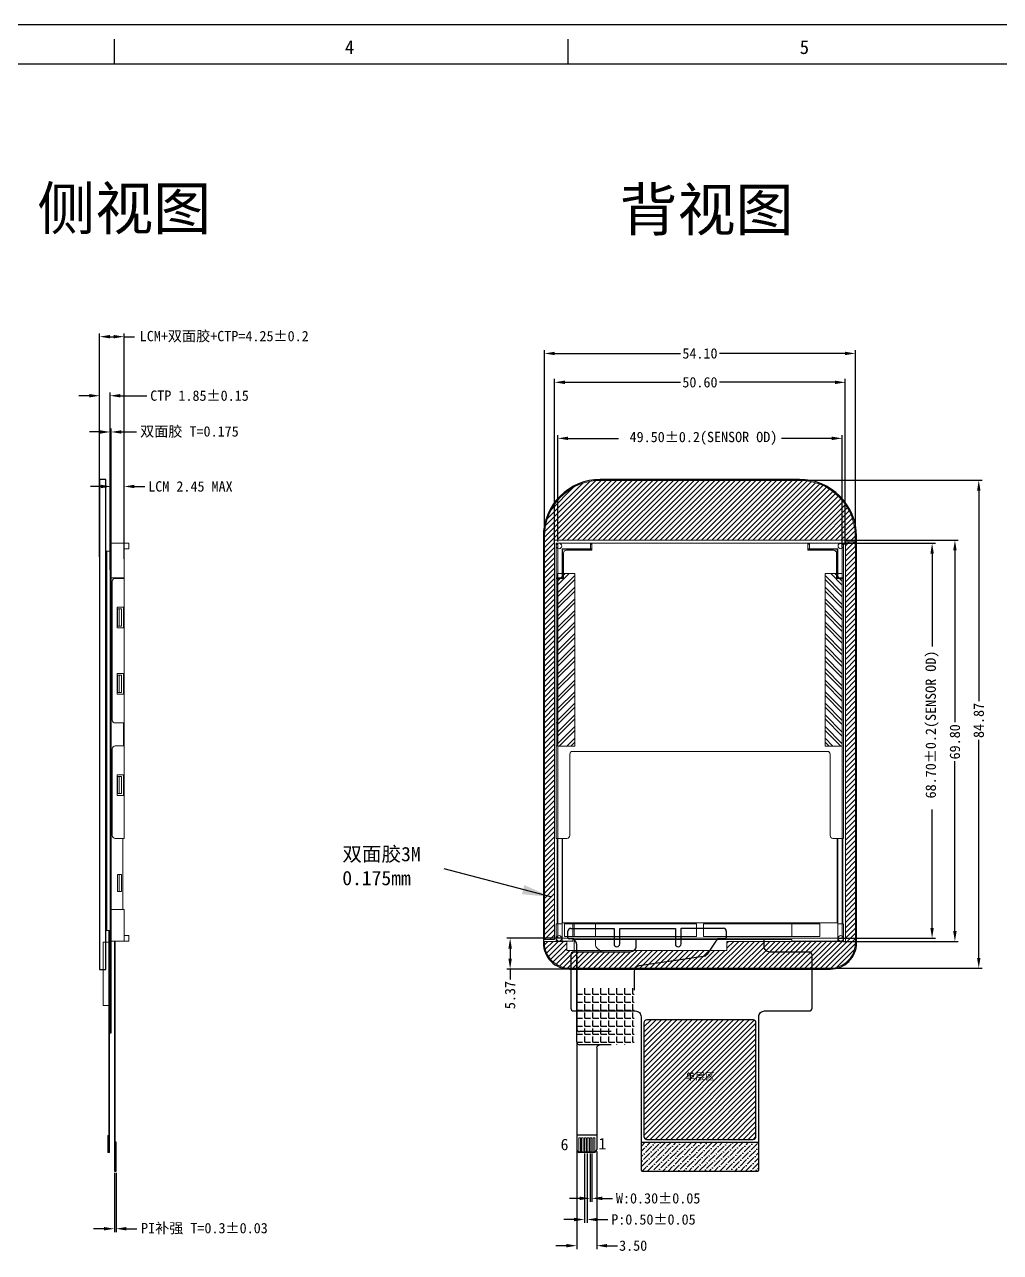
# Model space of a CAD drawing. Header units: millimetres. Extents: x 713 to 1200, y 341 to 680.
# Drawn here: x 941 to 1110.8, y 466.2 to 679.8 of the extents above; entities that cross this region are included whole.
import ezdxf

# ---------------------------------------------------------------- set-up
doc = ezdxf.new("R2010")
doc.units = ezdxf.units.MM
doc.linetypes.add('HIDDEN2', pattern=[4.7625, 3.175, -1.5875])
for name, color, linetype, lineweight in [('DIM', 3, 'Continuous', 20), ('FRAME', 6, 'Continuous', 13), ('双面胶', 2, 'Continuous', 13), ('铁框', 5, 'Continuous', 9)]:
    doc.layers.add(name, color=color, linetype=linetype, lineweight=lineweight)
for name, color, linetype in [('FPC', 2, 'Continuous'), ('HOU', 7, 'Continuous'), ('lens', 6, 'Continuous'), ('SENSOR', 121, 'Continuous'), ('反射', 203, 'Continuous'), ('标注', 3, 'Continuous')]:
    doc.layers.add(name, color=color, linetype=linetype)
doc.styles.add('1', font='SimSun.ttf')
doc.styles.add('Arial', font='arial.ttf')
doc.styles.add('WMF-ARIAL0', font='arial.ttf')
doc.styles.add('宋体', font='SimSun.ttf')
doc.styles.add('標注', font='txt.shx')
doc.dimstyles.new('ISO-25', dxfattribs={"dimtxt": 2.5, "dimasz": 2.5, "dimexe": 1.25, "dimexo": 0.625, "dimtad": 1, "dimtxsty": 'Standard', "dimcen": 2.5, "dimadec": 0, "dimazin": 0, "dimtfac": 1, "dimtmove": 0, "dimatfit": 3, "dimfxl": 1, "dimarcsym": 0})
doc.dimstyles.new('STANDARD$0', dxfattribs={"dimtxt": 2.5, "dimasz": 1.8, "dimexe": 0.5, "dimexo": 0.5, "dimgap": 0.4, "dimtad": 1, "dimzin": 9, "dimdsep": 46, "dimtxsty": 'Standard', "dimcen": 1.5, "dimadec": 0, "dimazin": 0, "dimtfac": 1, "dimtmove": 0, "dimatfit": 3, "dimfxl": 1, "dimtolj": 1, "dimtzin": 0, "dimlwd": 5, "dimlwe": 5, "dimarcsym": 0})
pattern_1 = [(45, (131.2359, -9.64675), (-0.4490128, 0.4490128), [])]

# ---------------------------------------------------------------- blocks, each defined once
blk = doc.blocks.new('*D145')
at = {"layer": 'Defpoints', "color": 0, "transparency": 16777216}
for p in [(958.32, 599.45), (956.07, 589.57), (958.32, 589.57)]:
    blk.add_point(p, dxfattribs=at)
at = {"layer": 'DIM', "color": 0, "lineweight": -2, "transparency": 16777216}
for p, q in [((954.27, 599.45), (952.47, 599.45)), ((956.07, 589.89), (956.07, 600.03)), ((958.32, 589.89), (958.32, 600.03)), ((960.12, 599.45), (961.92, 599.45))]:
    blk.add_line(p, q, dxfattribs=at)
at = {"layer": 'DIM', "color": 0, "transparency": 16777216}
for points in [[(954.27, 599.75), (954.27, 599.15), (956.07, 599.45)], [(960.12, 599.75), (960.12, 599.15), (958.32, 599.45)]]:
    blk.add_solid(points, dxfattribs=at)
at = {"layer": 'DIM', "color": 0, "lineweight": 9, "transparency": 16777216, "insert": (969.87, 599.45), "char_height": 1.8, "attachment_point": 5, "style": '宋体'}
blk.add_mtext('\\A1;LCM 2.45 MAX', dxfattribs=at)
blk = doc.blocks.new('*D150')
at = {"layer": 'Defpoints', "color": 0, "transparency": 16777216}
for p in [(956.63, 480.37), (956.93, 480.37), (956.93, 470.33)]:
    blk.add_point(p, dxfattribs=at)
at = {"layer": 'DIM', "color": 0, "lineweight": -2, "transparency": 16777216}
for p, q in [((956.63, 480.04), (956.63, 469.75)), ((956.93, 480.04), (956.93, 469.75)), ((954.83, 470.33), (953.03, 470.33)), ((958.73, 470.33), (960.53, 470.33))]:
    blk.add_line(p, q, dxfattribs=at)
at = {"layer": 'DIM', "color": 0, "transparency": 16777216}
for points in [[(954.83, 470.63), (954.83, 470.03), (956.63, 470.33)], [(958.73, 470.63), (958.73, 470.03), (956.93, 470.33)]]:
    blk.add_solid(points, dxfattribs=at)
at = {"layer": 'DIM', "color": 0, "lineweight": 9, "transparency": 16777216, "insert": (972.3, 470.33), "char_height": 1.8, "attachment_point": 5, "style": '宋体'}
blk.add_mtext('\\A1;PI补强 T=0.3%%P0.03', dxfattribs=at)
blk = doc.blocks.new('*D166')
at = {"layer": 'Defpoints', "color": 0, "transparency": 16777216}
for p in [(954.07, 615.24), (954.07, 600.67), (955.89, 584.64)]:
    blk.add_point(p, dxfattribs=at)
at = {"layer": 'DIM', "color": 0, "lineweight": -2, "transparency": 16777216}
for p, q in [((952.27, 615.24), (950.47, 615.24)), ((954.07, 600.99), (954.07, 615.82)), ((955.89, 584.96), (955.89, 615.82)), ((957.69, 615.24), (962.26, 615.24))]:
    blk.add_line(p, q, dxfattribs=at)
at = {"layer": 'DIM', "color": 0, "transparency": 16777216}
for points in [[(952.27, 615.54), (952.27, 614.94), (954.07, 615.24)], [(957.69, 615.54), (957.69, 614.94), (955.89, 615.24)]]:
    blk.add_solid(points, dxfattribs=at)
at = {"layer": 'DIM', "color": 0, "lineweight": 9, "transparency": 16777216, "insert": (971.45, 615.24), "char_height": 1.8, "attachment_point": 5, "style": '宋体'}
blk.add_mtext('\\A1;CTP 1.85%%P0.15', dxfattribs=at)
blk = doc.blocks.new('*D167')
at = {"layer": 'Defpoints', "color": 0, "transparency": 16777216}
for p in [(956.07, 608.93), (955.89, 588.71), (956.07, 588.71)]:
    blk.add_point(p, dxfattribs=at)
at = {"layer": 'DIM', "color": 0, "lineweight": -2, "transparency": 16777216}
for p, q in [((954.09, 608.93), (952.29, 608.93)), ((955.89, 589.04), (955.89, 609.51)), ((956.07, 589.04), (956.07, 609.51)), ((957.87, 608.93), (960.51, 608.93))]:
    blk.add_line(p, q, dxfattribs=at)
at = {"layer": 'DIM', "color": 0, "transparency": 16777216}
for points in [[(954.09, 609.23), (954.09, 608.63), (955.89, 608.93)], [(957.87, 609.23), (957.87, 608.63), (956.07, 608.93)]]:
    blk.add_solid(points, dxfattribs=at)
at = {"layer": 'DIM', "color": 0, "lineweight": 9, "transparency": 16777216, "insert": (969.69, 608.93), "char_height": 1.8, "attachment_point": 5, "style": '宋体'}
blk.add_mtext('\\A1;双面胶 T=0.175', dxfattribs=at)
blk = doc.blocks.new('*D168')
at = {"layer": 'Defpoints', "color": 0, "transparency": 16777216}
for p in [(958.32, 625.51), (954.07, 586.91), (958.32, 586.57)]:
    blk.add_point(p, dxfattribs=at)
at = {"layer": 'DIM', "color": 0, "lineweight": -2, "transparency": 16777216}
for p, q in [((954.07, 587.24), (954.07, 626.09)), ((958.32, 586.89), (958.32, 626.09)), ((955.87, 625.51), (956.52, 625.51)), ((958.32, 625.51), (960.12, 625.51))]:
    blk.add_line(p, q, dxfattribs=at)
at = {"layer": 'DIM', "color": 0, "transparency": 16777216}
for points in [[(955.87, 625.81), (955.87, 625.21), (954.07, 625.51)], [(956.52, 625.81), (956.52, 625.21), (958.32, 625.51)]]:
    blk.add_solid(points, dxfattribs=at)
at = {"layer": 'DIM', "color": 0, "lineweight": 9, "transparency": 16777216, "insert": (975.75, 625.51), "char_height": 1.8, "attachment_point": 5, "style": '宋体'}
blk.add_mtext('\\A1;LCM+双面胶+CTP=4.25%%P0.2', dxfattribs=at)
blk = doc.blocks.new('*D171')
at = {"layer": 'Defpoints', "color": 0, "transparency": 16777216}
for p in [(1082.56, 589.57), (1082.45, 520.87), (1098.93, 520.87)]:
    blk.add_point(p, dxfattribs=at)
at = {"layer": 'DIM', "color": 0, "lineweight": -2, "transparency": 16777216}
for p, q in [((1082.89, 589.57), (1099.51, 589.57)), ((1098.93, 587.77), (1098.93, 571.61)), ((1098.93, 522.67), (1098.93, 543.25)), ((1082.78, 520.87), (1099.51, 520.87))]:
    blk.add_line(p, q, dxfattribs=at)
at = {"layer": 'DIM', "color": 0, "transparency": 16777216}
for points in [[(1098.63, 587.77), (1099.23, 587.77), (1098.93, 589.57)], [(1098.63, 522.67), (1099.23, 522.67), (1098.93, 520.87)]]:
    blk.add_solid(points, dxfattribs=at)
at = {"layer": 'DIM', "color": 0, "lineweight": 9, "transparency": 16777216, "insert": (1098.93, 557.43), "char_height": 1.8, "attachment_point": 5, "rotation": 90, "style": '宋体'}
blk.add_mtext('\\A1; 68.70%%P0.2(SENSOR OD)', dxfattribs=at)
blk = doc.blocks.new('*D172')
at = {"layer": 'Defpoints', "color": 0, "transparency": 16777216}
for p in [(1083.28, 607.82), (1033.78, 589.54), (1083.28, 588.52)]:
    blk.add_point(p, dxfattribs=at)
at = {"layer": 'DIM', "color": 0, "lineweight": -2, "transparency": 16777216}
for p, q in [((1033.78, 589.87), (1033.78, 608.4)), ((1035.58, 607.82), (1044.35, 607.82)), ((1081.48, 607.82), (1072.71, 607.82)), ((1083.28, 588.84), (1083.28, 608.4))]:
    blk.add_line(p, q, dxfattribs=at)
at = {"layer": 'DIM', "color": 0, "transparency": 16777216}
for points in [[(1035.58, 608.12), (1035.58, 607.52), (1033.78, 607.82)], [(1081.48, 608.12), (1081.48, 607.52), (1083.28, 607.82)]]:
    blk.add_solid(points, dxfattribs=at)
at = {"layer": 'DIM', "color": 0, "lineweight": 9, "transparency": 16777216, "insert": (1058.53, 607.82), "char_height": 1.8, "attachment_point": 5, "style": '宋体'}
blk.add_mtext('\\A1; 49.50%%P0.2(SENSOR OD)', dxfattribs=at)
blk = doc.blocks.new('*D173')
at = {"layer": 'Defpoints', "color": 0, "transparency": 16777216}
for p in [(1034.88, 520.87), (1025.5, 515.5), (1035.83, 515.5)]:
    blk.add_point(p, dxfattribs=at)
at = {"layer": 'DIM', "color": 0, "lineweight": -2, "transparency": 16777216}
for p, q in [((1034.56, 520.87), (1024.92, 520.87)), ((1025.5, 519.07), (1025.5, 517.3)), ((1035.51, 515.5), (1024.92, 515.5)), ((1025.5, 515.5), (1025.5, 513.7))]:
    blk.add_line(p, q, dxfattribs=at)
at = {"layer": 'DIM', "color": 0, "transparency": 16777216}
for points in [[(1025.2, 519.07), (1025.8, 519.07), (1025.5, 520.87)], [(1025.2, 517.3), (1025.8, 517.3), (1025.5, 515.5)]]:
    blk.add_solid(points, dxfattribs=at)
at = {"layer": 'DIM', "color": 0, "lineweight": 9, "transparency": 16777216, "insert": (1025.5, 510.97), "char_height": 1.8, "attachment_point": 5, "rotation": 90, "style": '宋体'}
blk.add_mtext('\\A1;5.37', dxfattribs=at)
blk = doc.blocks.new('*D175')
at = {"layer": 'Defpoints', "color": 0, "transparency": 16777216}
for p in [(1085.58, 622.59), (1085.58, 588.81), (1031.48, 569.8)]:
    blk.add_point(p, dxfattribs=at)
at = {"layer": 'DIM', "color": 0, "lineweight": -2, "transparency": 16777216}
for p, q in [((1031.48, 570.12), (1031.48, 623.17)), ((1033.28, 622.59), (1055.16, 622.59)), ((1083.78, 622.59), (1061.91, 622.59)), ((1085.58, 589.14), (1085.58, 623.17))]:
    blk.add_line(p, q, dxfattribs=at)
at = {"layer": 'DIM', "color": 0, "transparency": 16777216}
for points in [[(1033.28, 622.89), (1033.28, 622.29), (1031.48, 622.59)], [(1083.78, 622.89), (1083.78, 622.29), (1085.58, 622.59)]]:
    blk.add_solid(points, dxfattribs=at)
at = {"layer": 'DIM', "color": 0, "lineweight": 9, "transparency": 16777216, "insert": (1058.53, 622.59), "char_height": 1.8, "attachment_point": 5, "style": '宋体'}
blk.add_mtext('\\A1;54.10', dxfattribs=at)
blk = doc.blocks.new('*D176')
at = {"layer": 'Defpoints', "color": 0, "transparency": 16777216}
for p in [(1048.65, 600.52), (1048.65, 515.65), (1107.05, 515.65)]:
    blk.add_point(p, dxfattribs=at)
at = {"layer": 'DIM', "color": 0, "lineweight": -2, "transparency": 16777216}
for p, q in [((1048.97, 600.52), (1107.63, 600.52)), ((1107.05, 598.72), (1107.05, 562.13)), ((1107.05, 517.45), (1107.05, 555.36)), ((1048.97, 515.65), (1107.63, 515.65))]:
    blk.add_line(p, q, dxfattribs=at)
at = {"layer": 'DIM', "color": 0, "transparency": 16777216}
for points in [[(1106.75, 598.72), (1107.35, 598.72), (1107.05, 600.52)], [(1106.75, 517.45), (1107.35, 517.45), (1107.05, 515.65)]]:
    blk.add_solid(points, dxfattribs=at)
at = {"layer": 'DIM', "color": 0, "lineweight": 9, "transparency": 16777216, "insert": (1107.05, 558.75), "char_height": 1.8, "attachment_point": 5, "rotation": 90, "style": '宋体'}
blk.add_mtext('\\A1;84.87', dxfattribs=at)
blk = doc.blocks.new('*D177')
at = {"layer": 'Defpoints', "color": 0, "transparency": 16777216}
for p in [(1083.83, 617.57), (1033.23, 589.24), (1083.83, 588.98)]:
    blk.add_point(p, dxfattribs=at)
at = {"layer": 'DIM', "color": 0, "lineweight": -2, "transparency": 16777216}
for p, q in [((1033.23, 589.57), (1033.23, 618.15)), ((1035.03, 617.57), (1055.15, 617.57)), ((1082.03, 617.57), (1061.91, 617.57)), ((1083.83, 589.3), (1083.83, 618.15))]:
    blk.add_line(p, q, dxfattribs=at)
at = {"layer": 'DIM', "color": 0, "transparency": 16777216}
for points in [[(1035.03, 617.87), (1035.03, 617.27), (1033.23, 617.57)], [(1082.03, 617.87), (1082.03, 617.27), (1083.83, 617.57)]]:
    blk.add_solid(points, dxfattribs=at)
at = {"layer": 'DIM', "color": 0, "lineweight": 9, "transparency": 16777216, "insert": (1058.53, 617.57), "char_height": 1.8, "attachment_point": 5, "style": '宋体'}
blk.add_mtext('\\A1;50.60', dxfattribs=at)
blk = doc.blocks.new('*D178')
at = {"layer": 'Defpoints', "color": 0, "transparency": 16777216}
for p in [(1083.57, 590.12), (1083.17, 520.32), (1102.9, 520.32)]:
    blk.add_point(p, dxfattribs=at)
at = {"layer": 'DIM', "color": 0, "lineweight": -2, "transparency": 16777216}
for p, q in [((1083.9, 590.12), (1103.48, 590.12)), ((1102.9, 588.32), (1102.9, 558.43)), ((1102.9, 522.12), (1102.9, 551.64)), ((1083.5, 520.32), (1103.48, 520.32))]:
    blk.add_line(p, q, dxfattribs=at)
at = {"layer": 'DIM', "color": 0, "transparency": 16777216}
for points in [[(1102.6, 588.32), (1103.2, 588.32), (1102.9, 590.12)], [(1102.6, 522.12), (1103.2, 522.12), (1102.9, 520.32)]]:
    blk.add_solid(points, dxfattribs=at)
at = {"layer": 'DIM', "color": 0, "lineweight": 9, "transparency": 16777216, "insert": (1102.9, 555.03), "char_height": 1.8, "attachment_point": 5, "rotation": 90, "style": '宋体'}
blk.add_mtext('\\A1;69.80', dxfattribs=at)
blk = doc.blocks.new('*D179')
at = {"layer": 'Defpoints', "color": 0, "transparency": 16777216}
for p in [(1039.43, 483.72), (1039.73, 483.72), (1039.73, 475.61)]:
    blk.add_point(p, dxfattribs=at)
at = {"layer": 'DIM', "color": 0, "lineweight": -2, "transparency": 16777216}
for p, q in [((1039.43, 483.39), (1039.43, 475.03)), ((1039.73, 483.39), (1039.73, 475.03)), ((1037.63, 475.61), (1035.83, 475.61)), ((1041.53, 475.61), (1043.33, 475.61))]:
    blk.add_line(p, q, dxfattribs=at)
at = {"layer": 'DIM', "color": 0, "transparency": 16777216}
for points in [[(1037.63, 475.91), (1037.63, 475.31), (1039.43, 475.61)], [(1041.53, 475.91), (1041.53, 475.31), (1039.73, 475.61)]]:
    blk.add_solid(points, dxfattribs=at)
at = {"layer": 'DIM', "color": 0, "lineweight": 9, "transparency": 16777216, "insert": (1051.26, 475.61), "char_height": 1.8, "attachment_point": 5, "style": '宋体'}
blk.add_mtext('\\A1;W:0.30%%P0.05', dxfattribs=at)
blk = doc.blocks.new('*D180')
at = {"layer": 'Defpoints', "color": 0, "transparency": 16777216}
for p in [(1038.43, 483.72), (1038.93, 483.72), (1038.93, 471.93)]:
    blk.add_point(p, dxfattribs=at)
at = {"layer": 'DIM', "color": 0, "lineweight": -2, "transparency": 16777216}
for p, q in [((1038.43, 483.39), (1038.43, 471.35)), ((1038.93, 483.39), (1038.93, 471.35)), ((1036.63, 471.93), (1034.83, 471.93)), ((1040.73, 471.93), (1042.53, 471.93))]:
    blk.add_line(p, q, dxfattribs=at)
at = {"layer": 'DIM', "color": 0, "transparency": 16777216}
for points in [[(1036.63, 472.23), (1036.63, 471.63), (1038.43, 471.93)], [(1040.73, 472.23), (1040.73, 471.63), (1038.93, 471.93)]]:
    blk.add_solid(points, dxfattribs=at)
at = {"layer": 'DIM', "color": 0, "lineweight": 9, "transparency": 16777216, "insert": (1050.44, 471.93), "char_height": 1.8, "attachment_point": 5, "style": '宋体'}
blk.add_mtext('\\A1;P:0.50%%P0.05', dxfattribs=at)
blk = doc.blocks.new('*D174')
at = {"layer": 'Defpoints', "color": 0, "transparency": 16777216}
for p in [(1037.08, 484.12), (1040.58, 484.12), (1040.58, 467.38)]:
    blk.add_point(p, dxfattribs=at)
at = {"layer": 'DIM', "color": 0, "lineweight": -2, "transparency": 16777216}
for p, q in [((1037.08, 483.79), (1037.08, 466.8)), ((1040.58, 483.79), (1040.58, 466.8)), ((1035.28, 467.38), (1033.48, 467.38)), ((1042.38, 467.38), (1044.18, 467.38))]:
    blk.add_line(p, q, dxfattribs=at)
at = {"layer": 'DIM', "color": 0, "transparency": 16777216}
for points in [[(1035.28, 467.68), (1035.28, 467.08), (1037.08, 467.38)], [(1042.38, 467.68), (1042.38, 467.08), (1040.58, 467.38)]]:
    blk.add_solid(points, dxfattribs=at)
at = {"layer": 'DIM', "color": 0, "lineweight": 9, "transparency": 16777216, "insert": (1046.91, 467.38), "char_height": 1.8, "attachment_point": 5, "style": '宋体'}
blk.add_mtext('\\A1;3.50', dxfattribs=at)

msp = doc.modelspace()

# ---------------------------------------------------------------- hatches: boundary and pattern name
h = msp.add_hatch()
h.set_pattern_fill('ANSI31', color=2, scale=0.2)
h.set_pattern_definition(pattern_1)
h.paths.add_polyline_path([(1085.56, 590.117, 0.433892), (1075.832, 600.517), (1041.232, 600.517, 0.4142136), (1031.482, 590.767), (1031.482, 520.617), (1033.232, 520.617), (1033.232, 590.117)])
h = msp.add_hatch()
h.set_pattern_fill('ANSI31', color=2, scale=0.2)
h.set_pattern_definition(pattern_1)
h.paths.add_polyline_path([(1085.582, 520.047), (1085.582, 589.817), (1083.832, 589.817), (1083.832, 520.317), (1069.692, 520.317), (1069.692, 519.467, 0.4142136), (1070.692, 518.467), (1077.532, 518.467, -0.4142136), (1078.032, 517.967), (1078.032, 515.647), (1081.182, 515.647, 0.4142136)])
h.paths.add_polyline_path([(1078.032, 517.967, 0.4142136), (1077.532, 518.467), (1070.692, 518.467, -0.4142136), (1069.692, 519.467), (1069.692, 520.317), (1063.231, 520.317), (1063.231, 518.75), (1047.069, 518.75, -0.1954874), (1046.372, 518.467), (1036.557, 518.467, 0.4142136), (1036.057, 517.967), (1036.057, 515.647), (1078.032, 515.647)])
h.paths.add_polyline_path([(1036.057, 517.967, -0.4142136), (1036.557, 518.467), (1036.632, 518.467), (1036.632, 518.75), (1035.36, 518.75), (1035.36, 520.317), (1031.482, 520.317), (1031.482, 520.047, 0.4142136), (1035.882, 515.647), (1036.057, 515.647)])
at = {"lineweight": 9}
h = msp.add_hatch(dxfattribs=at)
h.set_pattern_fill('ANSI32', color=2, scale=0.15, style=0)
h.set_pattern_definition([(45, (537.5522, 24.1318), (-1.0102788, 1.0102788), []), (45, (538.2257, 24.1318), (-1.0102788, 1.0102788), [])])
h.paths.add_polyline_path([(1036.758, 584.298), (1033.758, 584.298), (1033.758, 554.298), (1036.758, 554.298)])
h = msp.add_hatch(dxfattribs=at)
h.set_pattern_fill('ANSI32', color=2, scale=0.15, style=0)
h.set_pattern_definition([(135, (1579.5111, 24.1318), (1.0102788, 1.0102788), []), (135, (1578.8376, 24.1318), (1.0102788, 1.0102788), [])])
h.paths.add_polyline_path([(1080.306, 554.298), (1083.306, 554.298), (1083.306, 584.298), (1080.306, 584.298)])
h = msp.add_hatch()
h.set_pattern_fill('ANGLE', color=30, scale=0.2, style=0)
h.set_pattern_definition([(0, (-3915.2639, -498.889), (0, 1.397), [1.016, -0.381]), (90, (-3915.2639, -498.889), (-1.397, 9e-17), [1.016, -0.381])])
edge = h.paths.add_edge_path()
edge.add_line((1046.58, 512.317), (1037.58, 512.317))
edge.add_arc((1037.58, 511.817), 0.5, 90, 180)
edge.add_line((1037.08, 511.817), (1037.08, 502.817))
edge.add_arc((1037.58, 502.817), 0.5, 180, 270)
edge.add_line((1037.58, 502.317), (1046.58, 502.317))
edge.add_arc((1046.58, 502.817), 0.5, 270, 360)
edge.add_line((1047.08, 502.817), (1047.08, 511.817))
edge.add_arc((1046.58, 511.817), 0.5, 0, 90)
h = msp.add_hatch()
h.set_pattern_fill('ANGLE', color=30, scale=0.2, style=0)
h.set_pattern_definition([(0, (-3915.2639, -498.889), (0, 1.397), [1.016, -0.381]), (90, (-3915.2639, -498.889), (-1.397, 9e-17), [1.016, -0.381])])
edge = h.paths.add_edge_path()
edge.add_line((1046.58, 512.317), (1037.58, 512.317))
edge.add_arc((1037.58, 511.817), 0.5, 90, 180)
edge.add_line((1037.08, 511.817), (1037.08, 502.817))
edge.add_arc((1037.58, 502.817), 0.5, 180, 270)
edge.add_line((1037.58, 502.317), (1046.58, 502.317))
edge.add_arc((1046.58, 502.817), 0.5, 270, 360)
edge.add_line((1047.08, 502.817), (1047.08, 511.817))
edge.add_arc((1046.58, 511.817), 0.5, 0, 90)
h = msp.add_hatch()
h.set_pattern_fill('ANSI31', color=0, scale=0.2)
h.set_pattern_definition([(45, (1040.7799, 1.7144), (-0.4490128, 0.4490128), [])])
h.paths.add_polyline_path([(1049.282, 506.667, 0.4142136), (1048.782, 506.167), (1048.782, 486.367, 0.4142136), (1049.282, 485.867), (1067.782, 485.867, 0.4142136), (1068.282, 486.367), (1068.282, 506.167, 0.4142136), (1067.782, 506.667)])
h.paths.add_polyline_path([(1055.674, 495.469), (1061.423, 495.469), (1061.423, 497.785), (1055.674, 497.785)], flags=24)
h = msp.add_hatch()
h.set_pattern_fill('ANSI36', color=30, scale=0.2)
h.set_pattern_definition([(45, (1080.2413, -9.64675), (0.3367596, 1.2347852), [1.5875, -0.3175, 0, -0.3175])])
h.paths.add_polyline_path([(1048.282, 485.367), (1048.282, 480.567, 0.4142136), (1048.482, 480.367), (1068.582, 480.367, 0.4142136), (1068.782, 480.567), (1068.782, 485.367)])

# ---------------------------------------------------------------- linework, layer by layer
at = {"color": 7, "linetype": 'Continuous'}
msp.add_line((712.959, 679.806), (1200.336, 679.806), dxfattribs=at)
at = {"linetype": 'Continuous'}
for p, q in [((956.665, 672.966), (956.665, 677.241)), ((1035.62, 672.966), (1035.62, 677.241)), ((719.799, 672.966), (1193.496, 672.966))]:
    msp.add_line(p, q, dxfattribs=at)
at = {"lineweight": 9, "ltscale": 0.3}
for p, q in [((957.193, 578.167), (957.893, 578.167)), ((957.193, 578.167), (957.193, 575.167)), ((957.893, 578.167), (957.893, 575.167)), ((958.202, 574.867), (958.202, 578.467)), ((957.193, 575.167), (957.893, 575.167)), ((957.193, 566.617), (957.893, 566.617)), ((957.193, 566.617), (957.193, 563.617)), ((957.893, 566.617), (957.893, 563.617)), ((958.202, 563.317), (958.202, 566.917)), ((957.193, 563.617), (957.893, 563.617)), ((957.193, 549.017), (957.193, 546.017)), ((957.193, 549.017), (957.893, 549.017)), ((957.893, 549.017), (957.893, 546.017)), ((958.202, 545.717), (958.202, 549.317)), ((957.193, 546.017), (957.893, 546.017)), ((957.193, 531.967), (957.893, 531.967)), ((957.193, 531.967), (957.193, 528.967)), ((957.893, 531.967), (957.893, 528.967)), ((957.193, 528.967), (957.893, 528.967))]:
    msp.add_line(p, q, dxfattribs=at)
at = {"color": 7, "linetype": 'Continuous', "lineweight": 9}
for p, q in [((1034.532, 523.367), (1033.532, 523.367)), ((1083.532, 523.367), (1082.532, 523.367))]:
    msp.add_line(p, q, dxfattribs=at)
at = {"color": 30}
for p, q in [((1035.567, 520.967), (1035.567, 522.067)), ((1036.067, 522.567), (1043.582, 522.567)), ((1043.582, 522.567), (1043.582, 519.876)), ((1044.582, 519.876), (1044.582, 522.567)), ((1044.582, 522.567), (1054.258, 522.567)), ((1054.258, 522.567), (1054.258, 519.876)), ((1055.258, 519.876), (1055.258, 522.596)), ((1055.258, 522.596), (1062.613, 522.596)), ((1063.113, 522.096), (1063.113, 520.967)), ((1036.08, 520.767), (1035.767, 520.767)), ((1037.08, 502.817), (1037.08, 519.767)), ((1061.292, 520.357), (1059.764, 518.069)), ((1062.913, 520.767), (1062.099, 520.767)), ((1059.098, 517.669), (1047.939, 516.075)), ((1047.089, 515.221), (1047.08, 511.817)), ((1037.08, 502.817), (1037.08, 481.017)), ((1043.08, 502.317), (1037.58, 502.317)), ((1040.58, 501.817), (1040.58, 484.117)), ((956.928, 480.367), (956.928, 485.367)), ((1040.58, 486.617), (1037.08, 486.617)), ((1048.282, 485.367), (1068.782, 485.367)), ((1040.08, 483.617), (1037.58, 483.617)), ((956.628, 480.367), (956.928, 480.367))]:
    msp.add_line(p, q, dxfattribs=at)
at = {"color": 30, "lineweight": 9}
for p, q in [((956.645, 520.367), (956.628, 480.367)), ((956.775, 520.367), (956.775, 480.367))]:
    msp.add_line(p, q, dxfattribs=at)
at = {"color": 0}
msp.add_line((956.928, 485.367), (956.775, 485.367), dxfattribs=at)
at = {"color": 4, "linetype": 'Continuous', "lineweight": 9}
msp.add_lwpolyline([(1033.782, 589.567), (1083.282, 589.567), (1083.282, 520.867), (1033.782, 520.867)], close=True, dxfattribs=at)
at = {"color": 2}
msp.add_lwpolyline([(955.897, 504.397), (956.072, 504.397), (956.068, 589.417), (955.893, 589.417)], close=True, dxfattribs=at)
at = {"color": 2, "lineweight": 9}
for points in [[(1033.758, 584.298), (1036.758, 584.298), (1036.758, 554.298), (1033.758, 554.298)], [(1083.306, 584.298), (1080.306, 584.298), (1080.306, 554.298), (1083.306, 554.298)]]:
    msp.add_lwpolyline(points, close=True, dxfattribs=at)
at = {"lineweight": 9, "ltscale": 0.3}
for points in [[(957.493, 575.167), (957.493, 578.167)], [(957.493, 563.617), (957.493, 566.617)], [(957.493, 546.017), (957.493, 549.017)], [(957.493, 528.967), (957.493, 531.967)]]:
    msp.add_lwpolyline(points, dxfattribs=at)
at = {"color": 30}
for points in [[(1047.372, 520.667), (1047.372, 519.467, -0.4142136), (1046.372, 518.467), (1036.557, 518.467, 0.4142136), (1036.057, 517.967), (1036.057, 508.717, 0.4142136), (1036.557, 508.217), (1047.282, 508.217, -0.4142136), (1048.282, 507.217), (1048.282, 480.567, 0.4142136), (1048.482, 480.367), (1068.582, 480.367, 0.4142136), (1068.782, 480.567), (1068.782, 507.217, -0.4142136), (1069.782, 508.217), (1077.532, 508.217, 0.4142136), (1078.032, 508.717), (1078.032, 517.967, 0.4142136), (1077.532, 518.467), (1070.692, 518.467, -0.4142136), (1069.692, 519.467), (1069.692, 520.667)], [(1037.08, 505.117, 0.4142136), (1037.58, 504.617)], [(1040.58, 501.817, -0.4142136), (1041.08, 502.317)]]:
    msp.add_lwpolyline(points, format="xyb", dxfattribs=at)
for points in [[(1037.08, 517.791), (1037.08, 505.117)], [(1043.08, 504.617), (1037.58, 504.617)]]:
    msp.add_lwpolyline(points, dxfattribs=at)
msp.add_lwpolyline([(1049.282, 485.867), (1067.782, 485.867, 0.4142136), (1068.282, 486.367), (1068.282, 506.167, 0.4142136), (1067.782, 506.667), (1049.282, 506.667, 0.4142136), (1048.782, 506.167), (1048.782, 486.367, 0.4142136)], format="xyb", close=True, dxfattribs=at)
for centre, radius, start, end in [((1036.067, 522.067), 0.5, 90, 180), ((1062.613, 522.096), 0.5, 0, 90), ((1035.767, 520.967), 0.2, 180, 270), ((1036.08, 519.767), 1, 0, 90), ((1044.082, 519.876), 0.5, 180, 0), ((1054.758, 519.876), 0.5, 180, 0), ((1062.099, 519.767), 1, 90, 143.81234), ((1062.913, 520.967), 0.2, 270, 0), ((1058.957, 518.659), 1, 278.12835, 323.81234), ((1048.08, 515.085), 1, 98.12835, 180), ((1037.58, 502.817), 0.5, 180, 270), ((1037.58, 484.117), 0.5, 180, 270), ((1040.08, 484.117), 0.5, 270, 0)]:
    msp.add_arc(centre, radius, start, end, dxfattribs=at)
at = {"layer": 'DIM'}
msp.add_lwpolyline([(955.814, 522.218), (955.814, 483.568), (955.694, 483.568), (955.694, 522.218)], dxfattribs=at)
at = {"layer": 'FPC', "linetype": 'Continuous', "lineweight": 9}
for points in [[(1036.632, 521.167), (1036.632, 523.367)], [(1040.332, 521.167), (1040.332, 523.367)], [(1036.632, 518.467), (1036.632, 520.665)]]:
    msp.add_lwpolyline(points, dxfattribs=at)
at = {"layer": 'FPC', "lineweight": 9}
for points in [[(955.694, 520.18), (955.694, 509.18), (954.664, 509.18), (954.664, 520.18)], [(955.814, 520.18), (955.964, 520.18), (955.964, 509.18), (955.814, 509.18)], [(955.514, 486.568), (955.694, 486.568), (955.694, 483.568), (955.514, 483.568)], [(955.514, 486.568), (955.694, 486.568), (955.694, 483.568), (955.514, 483.568)]]:
    msp.add_lwpolyline(points, close=True, dxfattribs=at)
msp.add_lwpolyline([(1041.437, 518.467), (1040.688, 519.096, -0.2215604), (1040.332, 519.861), (1040.332, 520.665)], format="xyb", dxfattribs=at)
at = {"layer": 'FPC', "linetype": 'HIDDEN2', "lineweight": 9}
for points in [[(1037.43, 486.117), (1037.43, 483.717), (1037.73, 483.717), (1037.73, 486.117)], [(1037.93, 486.117), (1037.93, 483.717), (1038.23, 483.717), (1038.23, 486.117)], [(1038.43, 486.117), (1038.73, 486.117), (1038.73, 483.717), (1038.43, 483.717)], [(1038.93, 486.117), (1039.23, 486.117), (1039.23, 483.717), (1038.93, 483.717)], [(1039.43, 486.117), (1039.73, 486.117), (1039.73, 483.717), (1039.43, 483.717)], [(1039.93, 486.117), (1040.23, 486.117), (1040.23, 483.717), (1039.93, 483.717)]]:
    msp.add_lwpolyline(points, close=True, dxfattribs=at)
at = {"layer": 'FPC', "lineweight": 9}
msp.add_lwpolyline([(955.694, 483.568), (955.814, 483.568)], dxfattribs=at)
at = {"layer": 'FRAME', "color": 7, "lineweight": 9}
for p, q in [((956.072, 589.567), (956.072, 520.367)), ((956.072, 589.567), (956.072, 520.367)), ((956.072, 589.567), (958.322, 589.567)), ((958.322, 583.567), (958.322, 589.567)), ((958.322, 589.567), (959.122, 589.567)), ((1033.532, 589.567), (1039.482, 589.567)), ((1033.532, 583.567), (1033.532, 589.567)), ((1077.582, 589.567), (1083.532, 589.567)), ((1083.532, 589.567), (1083.532, 583.567)), ((959.122, 588.617), (958.322, 588.617)), ((1034.532, 588.617), (1039.732, 588.617)), ((1034.532, 583.467), (1034.532, 588.617)), ((1082.532, 588.617), (1077.332, 588.617)), ((1082.532, 583.467), (1082.532, 588.617)), ((1083.532, 583.567), (1082.532, 583.567)), ((958.202, 554.317), (958.202, 558.317)), ((1034.532, 538.231), (1034.532, 520.367)), ((1082.532, 538.231), (1082.532, 520.367)), ((958.322, 525.867), (956.072, 525.867)), ((958.322, 520.367), (958.322, 525.867)), ((1034.982, 523.367), (1034.982, 521.167)), ((1034.982, 523.367), (1057.932, 523.367)), ((1034.982, 523.367), (1057.932, 523.367)), ((1036.432, 521.167), (1036.432, 523.367)), ((1057.932, 523.367), (1057.932, 521.167)), ((1059.132, 523.367), (1079.382, 523.367)), ((1059.132, 523.367), (1079.382, 523.367)), ((1059.132, 521.167), (1059.132, 523.367)), ((1074.532, 523.367), (1074.532, 521.167)), ((1079.382, 523.367), (1079.382, 521.167)), ((959.122, 521.317), (958.322, 521.317)), ((959.122, 520.367), (959.122, 521.317)), ((956.072, 520.367), (958.322, 520.367)), ((958.322, 520.367), (959.122, 520.367)), ((1036.432, 520.367), (1033.532, 520.367)), ((1036.432, 520.367), (1033.532, 520.367)), ((1057.932, 521.167), (1034.982, 521.167)), ((1036.432, 520.367), (1036.432, 520.667)), ((1074.532, 520.667), (1036.432, 520.667)), ((1036.432, 520.367), (1036.432, 520.667)), ((1079.382, 521.167), (1059.132, 521.167)), ((1074.532, 520.667), (1074.532, 520.367)), ((1074.532, 520.667), (1074.532, 520.367)), ((1074.532, 520.367), (1074.532, 520.667)), ((1074.532, 520.367), (1083.532, 520.367))]:
    msp.add_line(p, q, dxfattribs=at)
at = {"layer": 'FRAME', "color": 0, "lineweight": 9}
for p, q in [((1033.532, 520.367), (1033.532, 523.367)), ((1033.532, 520.367), (1033.532, 523.367)), ((1083.532, 523.367), (1083.532, 520.367))]:
    msp.add_line(p, q, dxfattribs=at)
at = {"layer": 'FRAME', "color": 7, "lineweight": 9}
for centre in [(1034.007, 589.092), (1083.049, 589.092), (1034.007, 520.842), (1034.007, 520.842), (1083.057, 520.842)]:
    msp.add_circle(centre, 0.475, dxfattribs=at)
at = {"layer": 'HOU', "lineweight": 9}
for p, q in [((959.122, 589.567), (959.122, 588.617)), ((1039.482, 588.617), (1039.482, 589.567)), ((1077.582, 588.617), (1077.582, 589.567)), ((1039.482, 589.417), (1039.732, 589.417)), ((1077.582, 589.417), (1077.332, 589.417)), ((958.322, 583.567), (956.072, 583.567)), ((958.202, 583.467), (958.202, 583.567)), ((1033.532, 583.567), (1034.532, 583.567)), ((1033.682, 583.567), (1033.682, 583.467)), ((1083.382, 583.567), (1083.382, 583.467)), ((1033.682, 523.367), (1033.682, 538.231)), ((1083.382, 523.367), (1083.382, 538.231))]:
    msp.add_line(p, q, dxfattribs=at)
at = {"layer": 'lens', "color": 252}
msp.add_lwpolyline([(954.069, 515.398), (955.169, 515.398), (955.169, 600.668), (954.069, 600.668)], close=True, dxfattribs=at)
msp.add_lwpolyline([(1031.282, 590.767), (1031.282, 520.047, 0.4142136), (1035.832, 515.497), (1081.232, 515.497, 0.4142136), (1085.782, 520.047), (1085.782, 590.767, 0.4142136), (1075.882, 600.667), (1041.182, 600.667, 0.4142136)], format="xyb", close=True, dxfattribs=at)
at = {"layer": 'SENSOR', "color": 4, "lineweight": 9}
for p, q in [((955.332, 588.218), (955.144, 588.218)), ((955.169, 588.218), (955.894, 588.218)), ((955.344, 588.218), (955.344, 522.218)), ((955.894, 588.218), (955.894, 522.218)), ((955.169, 522.218), (955.894, 522.218))]:
    msp.add_line(p, q, dxfattribs=at)
at = {"layer": '双面胶'}
msp.add_lwpolyline([(1085.582, 590.117), (1085.582, 590.767, 0.4142136), (1075.832, 600.517), (1041.232, 600.517, 0.4142136), (1031.482, 590.767), (1031.482, 520.617), (1033.232, 520.617), (1033.232, 590.117), (1085.582, 590.117)], format="xyb", close=True, dxfattribs=at)
msp.add_lwpolyline([(1063.231, 520.317), (1063.231, 518.75), (1035.36, 518.75), (1035.36, 520.317), (1031.482, 520.317), (1031.482, 520.047, 0.4142136), (1035.882, 515.647), (1081.182, 515.647, 0.4142136), (1085.582, 520.047), (1085.582, 589.817), (1083.832, 589.817), (1083.832, 520.317), (1063.231, 520.317)], format="xyb", dxfattribs=at)
at = {"layer": '反射', "lineweight": 9}
for p, q in [((1034.632, 588.567), (1039.732, 588.567)), ((1034.632, 583.467), (1034.632, 588.567)), ((1077.332, 588.567), (1082.432, 588.567)), ((1082.432, 588.567), (1082.432, 583.467)), ((1034.632, 523.517), (1034.632, 538.231)), ((1082.432, 538.231), (1082.432, 523.517)), ((1082.432, 523.517), (1034.632, 523.517))]:
    msp.add_line(p, q, dxfattribs=at)
at = {"layer": '标注', "color": 0, "lineweight": 9}
msp.add_line((958.122, 538.231), (958.122, 525.867), dxfattribs=at)
at = {"layer": '铁框', "color": 4, "linetype": 'ByBlock', "lineweight": 9}
for p, q in [((1039.732, 589.567), (1039.732, 588.367)), ((1039.732, 589.567), (1077.332, 589.567)), ((1077.332, 589.567), (1077.332, 588.367)), ((1034.782, 583.467), (1034.782, 587.867)), ((1035.282, 588.367), (1039.732, 588.367)), ((1081.782, 588.367), (1077.332, 588.367)), ((1082.282, 583.467), (1082.282, 587.867)), ((956.772, 583.467), (958.322, 583.467)), ((958.322, 538.231), (958.322, 583.567)), ((1033.532, 583.467), (1034.782, 583.467)), ((1033.532, 558.317), (1033.532, 583.467)), ((1083.532, 583.467), (1082.282, 583.467)), ((1083.532, 554.317), (1083.532, 583.467)), ((956.272, 582.967), (956.272, 558.817)), ((958.322, 578.467), (957.143, 578.467)), ((957.143, 578.467), (957.143, 574.867)), ((958.222, 574.867), (958.222, 578.467)), ((957.143, 574.867), (958.322, 574.867)), ((958.322, 566.917), (957.143, 566.917)), ((957.143, 566.917), (957.143, 563.317)), ((958.222, 563.317), (958.222, 566.917)), ((957.143, 563.317), (958.322, 563.317)), ((956.772, 558.317), (958.322, 558.317)), ((958.222, 554.317), (958.222, 558.317)), ((1033.532, 538.231), (1033.532, 558.317)), ((956.272, 553.817), (956.272, 538.731)), ((956.772, 554.317), (958.322, 554.317)), ((1080.682, 553.367), (1036.382, 553.367)), ((1083.532, 538.231), (1083.532, 554.317)), ((1035.882, 552.867), (1035.882, 538.731)), ((1081.182, 552.867), (1081.182, 538.731)), ((957.143, 549.317), (957.143, 545.717)), ((958.322, 549.317), (957.143, 549.317)), ((958.222, 545.717), (958.222, 549.317)), ((957.143, 545.717), (958.322, 545.717)), ((956.772, 538.231), (958.322, 538.231)), ((1035.382, 538.231), (1033.532, 538.231)), ((1083.532, 538.231), (1081.682, 538.231))]:
    msp.add_line(p, q, dxfattribs=at)
at = {"layer": '铁框', "color": 7, "linetype": 'ByBlock', "lineweight": 9}
msp.add_line((958.222, 583.467), (958.222, 583.567), dxfattribs=at)
at = {"layer": '铁框', "linetype": 'ByBlock', "lineweight": 9}
for p, q in [((1033.632, 558.317), (1033.532, 558.317)), ((1033.632, 554.317), (1033.532, 554.317))]:
    msp.add_line(p, q, dxfattribs=at)
at = {"layer": '铁框', "color": 4, "linetype": 'ByBlock', "lineweight": 9}
for centre, start, end in [((1035.282, 587.867), 90, 180), ((1081.782, 587.867), 0, 90), ((956.772, 582.967), 90, 180), ((956.772, 558.817), 180, 270), ((956.772, 553.817), 90, 180), ((1036.382, 552.867), 90, 180), ((1080.682, 552.867), 0, 90), ((956.772, 538.731), 180, 270), ((1035.382, 538.731), 269.99938, 0), ((1081.682, 538.731), 180, 270)]:
    msp.add_arc(centre, 0.5, start, end, dxfattribs=at)

# ---------------------------------------------------------------- texts
at = {"color": 4, "linetype": 'Continuous', "style": '宋体'}
for s, p in [('4', (996.747, 674.656)), ('5', (1075.889, 674.683))]:
    msp.add_text(s, height=2.394, dxfattribs=at).set_placement(p)
at = {"char_height": 7.39951, "width": 32.21092, "attachment_point": 1, "style": 'WMF-ARIAL0'}
for s, insert in [('{\\fKaiTi_GB2312|b0|i0|c134|p49;侧视图}', (943.214, 651.523)), ('{\\fKaiTi_GB2312|b0|i0|c134|p49;背视图}', (1044.541, 651.321))]:
    msp.add_mtext(s, dxfattribs=dict(at, insert=insert))
at = {"color": 2, "lineweight": 9, "insert": (1056.055, 497.425), "char_height": 1.2, "width": 6.26703, "attachment_point": 1, "style": '標注'}
msp.add_mtext('{\\fSimSun|b0|i0|c134|p2;单层区}', dxfattribs=at)
at = {"lineweight": 9, "char_height": 2, "attachment_point": 3, "style": 'Arial'}
for s, insert, width in [('{\\fSimSun|b0|i0|c134|p34;6}', (1035.644, 485.986), 2.50874), ('{\\fSimSun|b0|i0|c134|p34;1}', (1042.232, 486.127), 5.50874), ('{\\fSimSun|b0|i0|c134|p34;1}', (1042.232, 486.127), 5.50874)]:
    msp.add_mtext(s, dxfattribs=dict(at, insert=insert, width=width))
at = {"layer": 'DIM', "linetype": 'Continuous', "lineweight": 9, "insert": (996.298, 536.756), "char_height": 2.5, "width": 24.09703, "attachment_point": 1, "style": '1'}
msp.add_mtext('双面胶3M 0.175mm', dxfattribs=at)

# ---------------------------------------------------------------- dimensions: what is measured, and where the dimension line sits
at = {"layer": 'DIM', "lineweight": 9}
for base, p1, p2, text, picture, middle in [((958.322, 625.512), (954.069, 586.913), (958.322, 586.567), 'LCM+双面胶+CTP=<>%%P0.2', '*D168', (975.747, 625.512)), ((1038.93, 471.935), (1038.43, 483.717), (1038.93, 483.717), 'P:<>%%P0.05', '*D180', (1050.442, 471.935)), ((1039.73, 475.605), (1039.43, 483.717), (1039.73, 483.717), 'W:<>%%P0.05', '*D179', (1051.263, 475.605))]:
    dim = msp.add_linear_dim(base=base, p1=p1, p2=p2, text=text, dimstyle='STANDARD$0', override={"dimtxt": 1.8, "dimexe": 0.58, "dimexo": 0.325, "dimgap": 0.3, "dimtad": 0, "dimzin": 0, "dimtxsty": '宋体', "dimcen": 0.3, "dimtofl": 0, "dimfxl": 0.18, "dimlwd": 65534, "dimlwe": 65534}, dxfattribs=at)
    dim.commit()
    dim.dimension.update_dxf_attribs({"geometry": picture, "text_midpoint": middle})
dim = msp.add_linear_dim(base=(1085.582, 622.591), p1=(1031.482, 569.798), p2=(1085.582, 588.812), dimstyle='STANDARD$0', override={"dimtxt": 1.8, "dimexe": 0.58, "dimexo": 0.325, "dimgap": 0.3, "dimtad": 0, "dimzin": 0, "dimtxsty": '宋体', "dimcen": 0.3, "dimtofl": 0, "dimfxl": 0.18, "dimlwd": 65534, "dimlwe": 65534}, dxfattribs=at)
dim.commit()
dim.dimension.update_dxf_attribs({"geometry": '*D175', "text_midpoint": (1058.533, 622.591), "dimtype": 160})
for base, p1, p2, text, picture, middle in [((954.069, 615.237), (955.894, 584.635), (954.069, 600.668), 'CTP 1.85%%P0.15', '*D166', (971.451, 615.237)), ((956.068, 608.925), (955.894, 588.714), (956.068, 588.714), '双面胶 T=<>5', '*D167', (969.692, 608.925)), ((1083.282, 607.824), (1033.782, 589.543), (1083.282, 588.517), ' <>%%P0.2(SENSOR OD)', '*D172', (1058.532, 607.824)), ((958.322, 599.446), (956.072, 589.567), (958.322, 589.567), 'LCM 2.45 MAX', '*D145', (969.875, 599.446)), ((956.928, 470.328), (956.628, 480.367), (956.928, 480.367), 'PI补强 T=0.3%%P0.03', '*D150', (972.302, 470.328))]:
    dim = msp.add_linear_dim(base=base, p1=p1, p2=p2, text=text, dimstyle='STANDARD$0', override={"dimtxt": 1.8, "dimexe": 0.58, "dimexo": 0.325, "dimgap": 0.3, "dimtad": 0, "dimzin": 0, "dimtxsty": '宋体', "dimcen": 0.3, "dimtofl": 0, "dimfxl": 0.18, "dimlwd": 65534, "dimlwe": 65534}, dxfattribs=at)
    dim.commit()
    dim.dimension.update_dxf_attribs({"geometry": picture, "text_midpoint": middle, "dimtype": 160})
for base, p1, p2, picture, middle in [((1083.832, 617.566), (1033.232, 589.245), (1083.832, 588.977), '*D177', (1058.532, 617.566)), ((1040.58, 467.385), (1037.08, 484.117), (1040.58, 484.117), '*D174', (1046.914, 467.385))]:
    dim = msp.add_linear_dim(base=base, p1=p1, p2=p2, dimstyle='STANDARD$0', override={"dimtxt": 1.8, "dimexe": 0.58, "dimexo": 0.325, "dimgap": 0.3, "dimtad": 0, "dimzin": 0, "dimtxsty": '宋体', "dimcen": 0.3, "dimtofl": 0, "dimfxl": 0.18, "dimlwd": 65534, "dimlwe": 65534}, dxfattribs=at)
    dim.commit()
    dim.dimension.update_dxf_attribs({"geometry": picture, "text_midpoint": middle})
for base, p1, p2, picture, middle in [((1107.049, 515.647), (1048.646, 600.517), (1048.646, 515.647), '*D176', (1107.049, 558.746)), ((1102.897, 520.317), (1083.574, 590.117), (1083.173, 520.317), '*D178', (1102.897, 555.033))]:
    dim = msp.add_linear_dim(base=base, p1=p1, p2=p2, angle=90, dimstyle='STANDARD$0', override={"dimtxt": 1.8, "dimexe": 0.58, "dimexo": 0.325, "dimgap": 0.3, "dimtad": 0, "dimzin": 0, "dimtxsty": '宋体', "dimcen": 0.3, "dimtofl": 0, "dimfxl": 0.18, "dimlwd": 65534, "dimlwe": 65534}, dxfattribs=at)
    dim.commit()
    dim.dimension.update_dxf_attribs({"geometry": picture, "text_midpoint": middle, "dimtype": 160})
dim = msp.add_linear_dim(base=(1098.929, 520.867), p1=(1082.562, 589.567), p2=(1082.454, 520.867), angle=90, text=' <>%%P0.2(SENSOR OD)', dimstyle='STANDARD$0', override={"dimtxt": 1.8, "dimexe": 0.58, "dimexo": 0.325, "dimgap": 0.3, "dimtad": 0, "dimzin": 0, "dimtxsty": '宋体', "dimcen": 0.3, "dimtofl": 0, "dimfxl": 0.18, "dimlwd": 65534, "dimlwe": 65534}, dxfattribs=at)
dim.commit()
dim.dimension.update_dxf_attribs({"geometry": '*D171', "text_midpoint": (1098.929, 557.428), "dimtype": 160})
dim = msp.add_linear_dim(base=(1025.502, 515.497), p1=(1034.88, 520.867), p2=(1035.832, 515.497), angle=90, dimstyle='STANDARD$0', override={"dimtxt": 1.8, "dimexe": 0.58, "dimexo": 0.325, "dimgap": 0.3, "dimtad": 0, "dimzin": 0, "dimtxsty": '宋体', "dimcen": 0.3, "dimtofl": 0, "dimfxl": 0.18, "dimlwd": 65534, "dimlwe": 65534}, dxfattribs=at)
dim.commit()
dim.dimension.update_dxf_attribs({"geometry": '*D173', "text_midpoint": (1025.502, 510.973)})

# ---------------------------------------------------------------- leaders
at = {"layer": 'DIM', "linetype": 'Continuous', "lineweight": 9}
msp.add_leader([(1032.598, 528.052), (1014.023, 532.914)], dimstyle='ISO-25', override={"dimasz": 5, "dimexe": 0.49975, "dimexo": 0.49975, "dimgap": 0.49975, "dimtad": 0, "dimtxsty": '宋体', "dimarcsym": 1}, dxfattribs=at)

doc.saveas('drawing.dxf')
